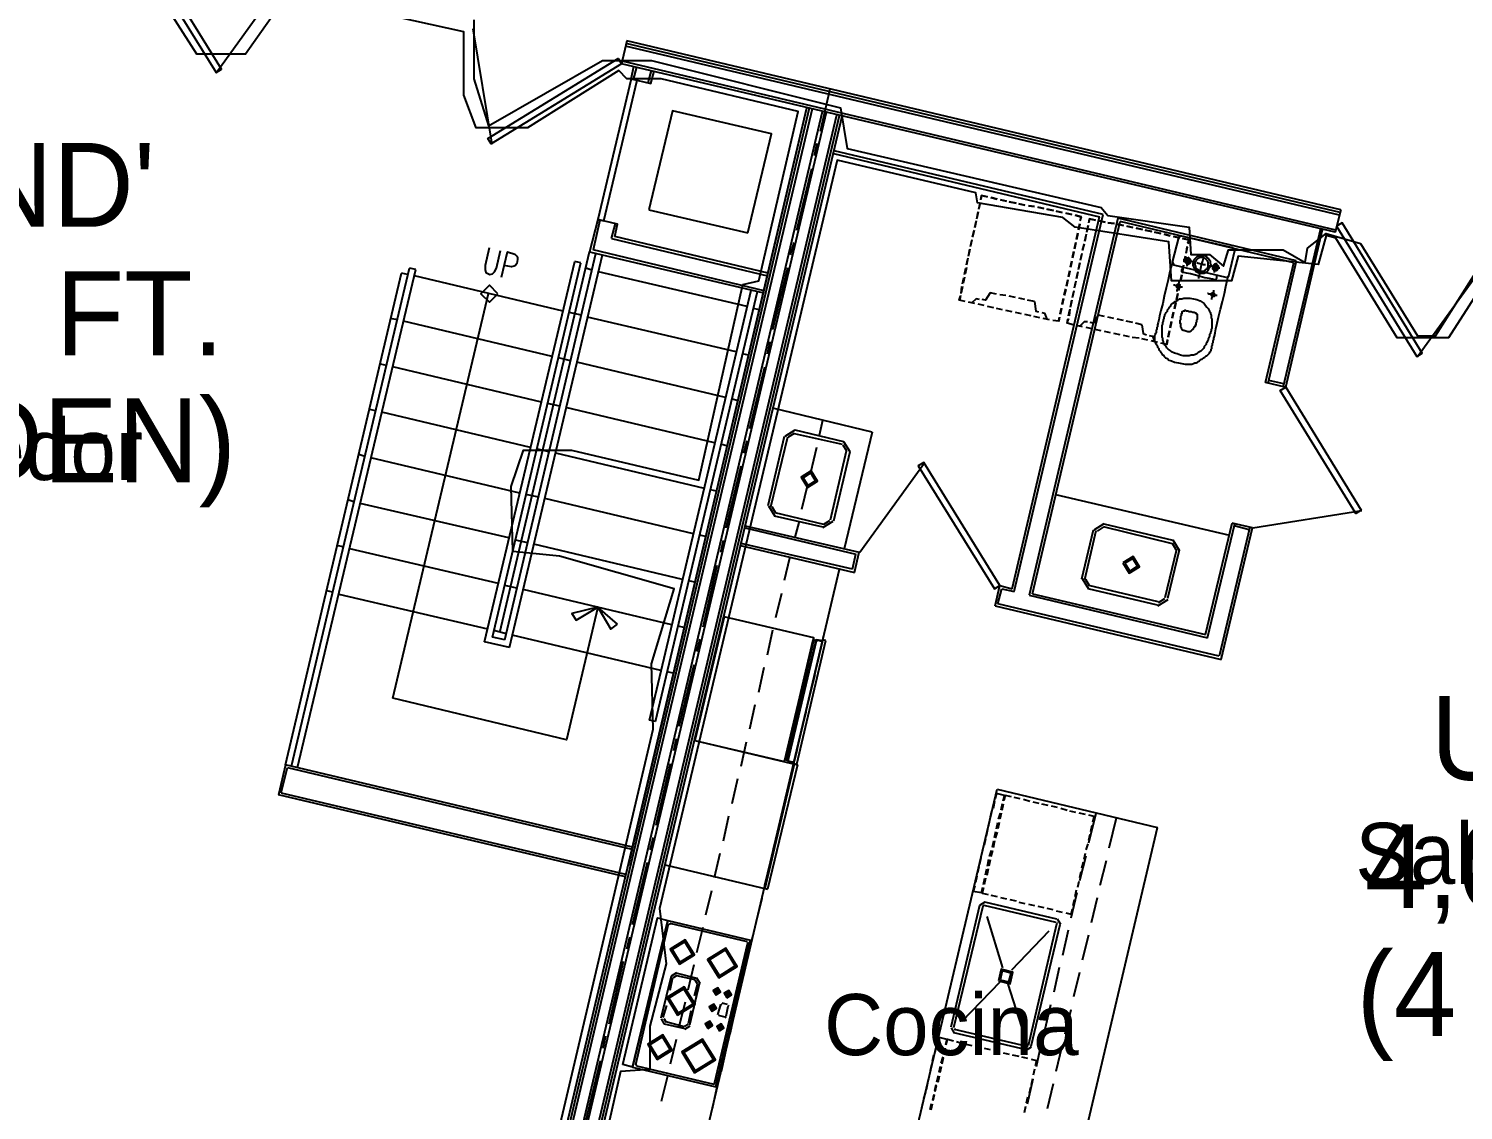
# Model space of a CAD drawing. Header units: feet. Extents: x -84 to 198, y -22 to 181.
# Drawn here: x 49.69 to 77.86, y 23.08 to 44.31 of the extents above; entities that cross this region are included whole.
import ezdxf
from ezdxf.enums import TextEntityAlignment as Align

# ---------------------------------------------------------------- set-up
doc = ezdxf.new("R2010")
doc.units = ezdxf.units.FT
for name, color, linetype in [('A-AREA-COMUN', 252, 'CONTINUOUS'), ('A-AREA-UNIDAD', 30, 'CONTINUOUS'), ('A-LINEA', 7, 'CONTINUOUS'), ('A-NOMBRE-ESPACIO', 2, 'CONTINUOUS'), ('A-TEXTO-PDF', 3, 'CONTINUOUS')]:
    doc.layers.add(name, color=color, linetype=linetype)

msp = doc.modelspace()

# ---------------------------------------------------------------- linework, layer by layer
at = {"layer": 'A-AREA-COMUN'}
msp.add_lwpolyline([(58.432, 44.48), (58.432, 43.3244), (58.72, 42.4), (60.96, 43.68), (61.92, 43.68), (65.632, 42.7556), (65.76, 41.9556), (70.752, 40.8), (70.88, 40.64), (72.48, 40.4089), (72.512, 39.8756), (72.88, 39.8756), (73.152, 39.6444), (73.248, 39.9644), (74.32, 39.9644), (74.752, 39.7156), (74.8, 40), (75.168, 40.2844), (75.84, 40.0889), (76.96, 38.2756), (77.312, 38.2756), (78.16, 39.6089)], dxfattribs=at)
at = {"layer": 'A-AREA-UNIDAD'}
for points in [[(54.848, 45.0844), (53.952, 43.8044), (52.992, 43.8044), (51.712, 45.8133)], [(59.008, 18.0444), (61.952, 30.56), (61.92, 31.84), (62.368, 33.3156), (60.112, 33.9556), (59.2, 34.0444), (59.168, 35.3244), (59.408, 36.0356), (60.352, 36.0356), (62.848, 35.4489), (63.712, 39.2889), (64.032, 39.36), (64.8, 42.6844), (62.112, 43.3244), (61.44, 43.3244), (61.28, 43.4844), (59.488, 42.3644), (58.48, 42.3644), (58.24, 43.0044), (58.24, 44.2489), (56.928, 44.5333)], [(78.368, 39.4844), (77.568, 38.24), (76.56, 38.24), (75.36, 40.1956), (75.168, 40.2489), (75.008, 39.68), (73.44, 39.84), (73.312, 39.36), (72.128, 39.36), (72.08, 40.1244), (70.24, 40.4089), (70, 40.6044), (68.32, 40.8889), (68.288, 41.0844), (65.568, 41.7244), (62.08, 27.04), (62.208, 25.9556), (61.888, 24.7289), (61.888, 23.8756), (61.312, 23.84), (59.728, 16.8356)]]:
    msp.add_lwpolyline(points, dxfattribs=at)
at = {"layer": 'A-LINEA'}
for p, q in [((53.3751, 43.4402), (54.6439, 45.1988)), ((58.4141, 44.3033), (58.7838, 42.0408)), ((61.44, 44.0711), (61.3333, 43.6178)), ((75.4267, 40.6444), (61.4133, 43.9644)), ((75.44, 40.6978), (61.4267, 44.0178)), ((75.4533, 40.7511), (61.44, 44.0711)), ((75.36, 40.3511), (61.3467, 43.6711)), ((61.52, 43.3244), (61.5733, 43.5644)), ((61.6267, 43.5511), (61.56, 43.3111)), ((61.8533, 43.2444), (61.92, 43.4844)), ((65.24, 42.2978), (65.4267, 43.1244)), ((59.1067, 17.6978), (65.0267, 42.7511)), ((59.1467, 17.6444), (65.08, 42.7378)), ((59.3067, 17.4311), (65.28, 42.6844)), ((59.3733, 17.3511), (65.36, 42.6711)), ((59.5333, 17.1244), (65.56, 42.6178)), ((59.5733, 17.0711), (65.6133, 42.6044)), ((59.6133, 17.0178), (65.6667, 42.5911)), ((61.4667, 27.8844), (64.9733, 42.7511)), ((64.1067, 39.0711), (64.9733, 42.7511)), ((65.12, 41.8178), (65.1733, 42.0578)), ((65.4933, 41.8578), (70.72, 40.6178)), ((70.7867, 40.6578), (65.5067, 41.9111)), ((64.7733, 40.3511), (65.0667, 41.5644)), ((68.3733, 40.8978), (68.3467, 40.7778)), ((68.3467, 40.7644), (68.3733, 40.8844)), ((68.3867, 40.9511), (68.4, 41.0311)), ((68.4, 41.0311), (68.52, 41.0044)), ((68.5867, 40.9911), (68.7067, 40.9644)), ((68.7067, 40.9644), (68.5867, 40.9911)), ((68.7733, 40.9511), (68.8933, 40.9244)), ((68.8933, 40.9244), (68.7733, 40.9511)), ((68.9467, 40.9111), (69.08, 40.8844)), ((69.08, 40.8844), (68.9467, 40.9111)), ((69.1333, 40.8711), (69.2533, 40.8444)), ((69.2533, 40.8444), (69.1333, 40.8711)), ((61.8667, 40.7511), (63.8133, 40.2978)), ((68.3067, 40.5778), (68.3333, 40.7111)), ((68.3333, 40.7111), (68.3067, 40.5911)), ((69, 33.3111), (70.72, 40.6178)), ((69.04, 33.2578), (70.7867, 40.6578)), ((69.32, 40.8311), (69.44, 40.8178)), ((69.44, 40.8178), (69.32, 40.8311)), ((71.08, 40.5911), (69.3333, 33.1911)), ((69.5067, 40.8044), (69.6267, 40.7778)), ((69.6267, 40.7778), (69.5067, 40.8044)), ((69.68, 40.7644), (69.8133, 40.7378)), ((69.8133, 40.7378), (69.68, 40.7644)), ((69.8667, 40.7244), (69.9867, 40.6978)), ((69.9867, 40.6978), (69.8667, 40.7244)), ((70.0533, 40.6844), (70.1733, 40.6578)), ((70.1733, 40.6578), (70.0533, 40.6844)), ((70.5067, 40.4978), (70.52, 40.5778)), ((70.52, 40.5778), (70.64, 40.5511)), ((74.5867, 39.7511), (71.08, 40.5911)), ((60.9067, 40.5511), (60.7733, 39.9644)), ((61.1333, 40.1911), (61.2133, 40.4844)), ((68.2533, 40.3511), (68.2267, 40.2311)), ((68.2267, 40.2178), (68.2533, 40.3378)), ((68.2933, 40.5378), (68.2667, 40.4044)), ((68.2667, 40.4044), (68.2933, 40.5244)), ((69.4, 33.2178), (71.12, 40.5244)), ((70.2667, 40.1778), (70.2933, 40.2978)), ((70.2933, 40.2844), (70.2667, 40.1644)), ((70.3067, 40.3644), (70.3333, 40.4844)), ((70.3333, 40.4711), (70.3067, 40.3511)), ((70.4667, 40.3111), (70.4933, 40.4444)), ((70.4933, 40.4444), (70.4667, 40.3244)), ((70.7067, 40.5378), (70.8267, 40.5111)), ((70.8267, 40.5111), (70.7067, 40.5378)), ((70.88, 40.4978), (71.0133, 40.4844)), ((71.0133, 40.4844), (70.88, 40.4978)), ((71.0667, 40.4711), (71.1867, 40.4444)), ((71.1867, 40.4444), (71.0667, 40.4711)), ((74.5333, 39.7111), (71.12, 40.5244)), ((71.2533, 40.4311), (71.3733, 40.4044)), ((71.3733, 40.4044), (71.2533, 40.4311)), ((71.44, 40.3911), (71.56, 40.3644)), ((71.56, 40.3644), (71.44, 40.3911)), ((71.6133, 40.3511), (71.7467, 40.3244)), ((71.7467, 40.3244), (71.6133, 40.3511)), ((71.8, 40.3111), (71.92, 40.2844)), ((71.92, 40.2844), (71.8, 40.3111)), ((75.0533, 40.3778), (74.32, 37.2844)), ((74.3733, 37.2711), (75.0933, 40.3644)), ((75.3467, 40.3111), (75.3467, 40.3111)), ((61.1333, 40.1911), (64.2, 39.4578)), ((64.2133, 39.5111), (61.2, 40.2311)), ((64.6533, 39.8711), (64.72, 40.1111)), ((68.2133, 40.1644), (68.1867, 40.0444)), ((68.1867, 40.0311), (68.2133, 40.1511)), ((70.2533, 40.1111), (70.2267, 39.9778)), ((70.2267, 39.9911), (70.2533, 40.1111)), ((70.4133, 40.0844), (70.3867, 39.9644)), ((70.3867, 39.9511), (70.4133, 40.0711)), ((70.4533, 40.2711), (70.4267, 40.1378)), ((70.4267, 40.1378), (70.4533, 40.2578)), ((71.9867, 40.2711), (72.1067, 40.2444)), ((72.1067, 40.2444), (71.9867, 40.2711)), ((72.2667, 40.2044), (72.1467, 39.7244)), ((72.1733, 40.2311), (72.2933, 40.2044)), ((72.2933, 40.2044), (72.1733, 40.2311)), ((72.3241, 40.2432), (72.2679, 40.2085)), ((73.3333, 40.0044), (72.3067, 40.2444)), ((72.44, 40.0178), (72.4133, 39.8978)), ((72.4267, 39.9111), (72.44, 40.0311)), ((73.3721, 39.947), (73.3374, 40.0032)), ((58.64, 32.2711), (60.4133, 39.7378)), ((58.9467, 32.4578), (60.7067, 39.9244)), ((59.04, 32.3111), (60.8267, 39.8978)), ((59.1333, 32.1644), (60.96, 39.8711)), ((60.5333, 39.7111), (60.4133, 39.7378)), ((64.1333, 39.1644), (60.7733, 39.9644)), ((68.1333, 39.8044), (68.1067, 39.6711)), ((68.1067, 39.6711), (68.1333, 39.7911)), ((68.1467, 39.8444), (68.1733, 39.9778)), ((68.1733, 39.9778), (68.1467, 39.8578)), ((70.1467, 39.6311), (70.1733, 39.7511)), ((70.1733, 39.7378), (70.1467, 39.6178)), ((70.1867, 39.8178), (70.2133, 39.9378)), ((70.2133, 39.9244), (70.1867, 39.8044)), ((70.3733, 39.8978), (70.3467, 39.7778)), ((70.3467, 39.7644), (70.3733, 39.8844)), ((72.1479, 39.7152), (72.1826, 39.659)), ((72.4, 39.8444), (72.3733, 39.7244)), ((72.3867, 39.7244), (72.4133, 39.8444)), ((73.2533, 39.4578), (73.3733, 39.9511)), ((74.0267, 37.3511), (74.5867, 39.7511)), ((76.9616, 37.8752), (78.3059, 39.7322)), ((76.9616, 37.8752), (78.3059, 39.7322)), ((54.7333, 29.8578), (57.0133, 39.5111)), ((54.8533, 29.8311), (57.1733, 39.6044)), ((54.9733, 29.8044), (57.2933, 39.5778)), ((57.1333, 39.4844), (57.0133, 39.5111)), ((57.2933, 39.5778), (57.1733, 39.6044)), ((60.1867, 38.7644), (57.2667, 39.4578)), ((58.8, 32.3644), (60.5333, 39.7111)), ((60.76, 39.5644), (60.64, 39.6044)), ((63.8, 38.8578), (60.88, 39.5378)), ((64.3067, 38.4044), (64.6, 39.6178)), ((68.0667, 39.4844), (68.0933, 39.6044)), ((68.1067, 39.6178), (68.08, 39.4978)), ((70.1067, 39.4444), (70.1333, 39.5644)), ((70.1333, 39.5511), (70.1067, 39.4311)), ((70.2933, 39.5378), (70.2667, 39.4044)), ((70.2667, 39.4044), (70.2933, 39.5244)), ((70.3067, 39.5778), (70.3333, 39.7111)), ((70.3333, 39.7111), (70.3067, 39.5911)), ((72.1733, 39.6711), (73.2, 39.4311)), ((72.3067, 39.3644), (72.3333, 39.4844)), ((72.3333, 39.4711), (72.3067, 39.3511)), ((72.3467, 39.5511), (72.3733, 39.6711)), ((72.36, 39.6578), (72.3467, 39.5378)), ((73.2093, 39.419), (73.2654, 39.4537)), ((73.9733, 37.3644), (74.5333, 39.7111)), ((61.88, 30.7378), (63.88, 39.1778)), ((68, 39.1111), (68.0133, 39.2444)), ((68.0267, 39.2444), (68, 39.1244)), ((68.0267, 39.2978), (68.0533, 39.4178)), ((68.0667, 39.4311), (68.04, 39.3111)), ((70.0267, 39.0844), (70.0533, 39.2044)), ((70.0533, 39.1911), (70.0267, 39.0711)), ((70.0933, 39.3778), (70.0667, 39.2444)), ((70.0667, 39.2578), (70.0933, 39.3778)), ((70.2133, 39.1644), (70.1867, 39.0444)), ((70.2533, 39.3511), (70.2267, 39.2311)), ((70.2267, 39.2178), (70.2533, 39.3378)), ((72.2667, 39.1778), (72.2933, 39.2978)), ((72.2933, 39.2844), (72.2667, 39.1644)), ((56.84, 31.1644), (58.72, 39.1111)), ((59.0667, 17.7644), (64.1067, 39.0711)), ((62, 30.7111), (64, 39.1511)), ((68.08, 38.9511), (67.96, 38.9778)), ((67.9867, 39.0711), (67.9733, 38.9911)), ((68.2667, 38.9111), (68.1467, 38.9378)), ((68.2667, 38.9111), (68.1467, 38.9378)), ((68.4533, 38.8711), (68.3333, 38.8978)), ((68.4533, 38.8711), (68.3333, 38.8978)), ((68.6933, 39.0978), (68.5733, 39.1244)), ((68.88, 39.0711), (68.76, 39.0844)), ((69.0667, 39.0311), (68.9467, 39.0578)), ((69.2533, 38.9911), (69.1333, 39.0178)), ((69.44, 38.9511), (69.3067, 38.9778)), ((69.9867, 38.8978), (70.0133, 39.0178)), ((70.0133, 39.0044), (69.9867, 38.8844)), ((70.1467, 38.8444), (70.1733, 38.9778)), ((70.1733, 38.9778), (70.1467, 38.8578)), ((70.1867, 39.0311), (70.2133, 39.1511)), ((72.1867, 38.8178), (72.2133, 38.9378)), ((72.2133, 38.9244), (72.1867, 38.8044)), ((72.2533, 39.1111), (72.2267, 38.9778)), ((72.2267, 38.9911), (72.2533, 39.1111)), ((56.9333, 38.5911), (56.8, 38.6178)), ((60.5467, 38.6844), (60.3067, 38.7378)), ((63.5867, 37.9644), (60.6667, 38.6444)), ((64.04, 38.7911), (63.92, 38.8178)), ((68.64, 38.8311), (68.52, 38.8578)), ((68.64, 38.8311), (68.52, 38.8578)), ((68.8133, 38.7911), (68.6933, 38.8178)), ((68.8133, 38.7911), (68.6933, 38.8178)), ((69, 38.7511), (68.88, 38.7778)), ((69, 38.7511), (68.88, 38.7778)), ((69.1867, 38.7111), (69.0667, 38.7378)), ((69.1867, 38.7111), (69.0667, 38.7378)), ((69.3733, 38.6711), (69.2533, 38.6978)), ((69.3733, 38.6711), (69.2533, 38.6978)), ((69.5467, 38.6311), (69.4267, 38.6578)), ((69.5467, 38.6311), (69.4267, 38.6578)), ((69.7333, 38.5911), (69.6133, 38.6178)), ((69.7333, 38.5911), (69.6133, 38.6178)), ((69.92, 38.5778), (69.9333, 38.6444)), ((69.9467, 38.7111), (69.9733, 38.8311)), ((69.9733, 38.8178), (69.9467, 38.6978)), ((70.1067, 38.6178), (70.08, 38.5511)), ((70.1067, 38.6711), (70.1333, 38.7911)), ((70.1333, 38.8044), (70.12, 38.6711)), ((70.8133, 38.6578), (70.6933, 38.6844)), ((71, 38.6178), (70.88, 38.6444)), ((71.1867, 38.5778), (71.0667, 38.6044)), ((72.1467, 38.6311), (72.1733, 38.7511)), ((72.1733, 38.7378), (72.1467, 38.6178)), ((59.9733, 37.8711), (57.0533, 38.5644)), ((69.92, 38.5644), (69.8, 38.5778)), ((70.2, 38.4978), (70.08, 38.5244)), ((70.3867, 38.4578), (70.2667, 38.4844)), ((70.3867, 38.4578), (70.2667, 38.4844)), ((70.5733, 38.4178), (70.4533, 38.4444)), ((70.5733, 38.4178), (70.4533, 38.4444)), ((70.7467, 38.3778), (70.6267, 38.4044)), ((70.7467, 38.3778), (70.6267, 38.4044)), ((70.9333, 38.3378), (70.8133, 38.3644)), ((70.9333, 38.3378), (70.8133, 38.3644)), ((71.12, 38.2978), (71, 38.3244)), ((71.12, 38.2978), (71, 38.3244)), ((71.3733, 38.5378), (71.24, 38.5644)), ((71.5467, 38.4978), (71.4267, 38.5244)), ((72.0933, 38.3778), (72.0667, 38.2444)), ((72.0667, 38.2578), (72.0933, 38.3778)), ((72.1067, 38.4444), (72.1333, 38.5644)), ((72.1333, 38.5511), (72.1067, 38.4311)), ((64.2, 37.9244), (64.2533, 38.1644)), ((71.3067, 38.2578), (71.1867, 38.2844)), ((71.3067, 38.2578), (71.1867, 38.2844)), ((71.4933, 38.2311), (71.36, 38.2444)), ((71.4933, 38.2311), (71.36, 38.2444)), ((71.6667, 38.1911), (71.5467, 38.2178)), ((71.6667, 38.1911), (71.5467, 38.2178)), ((71.8533, 38.1511), (71.7333, 38.1778)), ((71.8533, 38.1511), (71.7333, 38.1778)), ((72.04, 38.1111), (71.92, 38.1378)), ((72.04, 38.1244), (72.0533, 38.2044)), ((60.3333, 37.7911), (60.0933, 37.8444)), ((63.3733, 37.0711), (60.4533, 37.7644)), ((63.8267, 37.8978), (63.7067, 37.9244)), ((56.72, 37.6978), (56.6, 37.7244)), ((59.76, 36.9778), (56.84, 37.6711)), ((63.8533, 36.4578), (64.1467, 37.6711)), ((74.36, 37.2711), (73.9733, 37.3644)), ((74.3333, 37.3378), (74.04, 37.4044)), ((60.12, 36.8978), (59.88, 36.9511)), ((63.6133, 37.0044), (63.4933, 37.0444)), ((56.5067, 36.8044), (56.3867, 36.8311)), ((59.5467, 36.0844), (56.6267, 36.7778)), ((63.16, 36.1778), (60.24, 36.8711)), ((66.2533, 36.3911), (64.3067, 36.8578)), ((65.28, 36.6178), (65.2133, 36.3244)), ((64.7384, 36.4266), (64.5378, 36.3028)), ((64.723, 36.3618), (64.6027, 36.2875)), ((64.72, 36.3644), (65.6667, 36.1511)), ((64.7333, 36.4311), (65.6933, 36.2044)), ((66.2533, 36.3911), (65.7067, 34.0978)), ((59.9067, 36.0044), (59.6667, 36.0578)), ((63.4133, 36.1111), (63.28, 36.1511)), ((63.7333, 35.9778), (63.8, 36.2178)), ((64.2133, 34.9511), (64.5333, 36.3111)), ((64.2667, 34.9244), (64.6, 36.2978)), ((65.16, 36.0844), (65.04, 35.5911)), ((65.7573, 36.0148), (65.683, 36.1351)), ((65.8222, 35.9994), (65.6984, 36.2)), ((56.2933, 35.9111), (56.1733, 35.9511)), ((59.3333, 35.1911), (56.4133, 35.8844)), ((62.96, 35.2844), (60.04, 35.9778)), ((65.7467, 36.0178), (65.4267, 34.6578)), ((65.8133, 36.0044), (65.4933, 34.6444)), ((67.2782, 35.782), (66.0094, 34.0234)), ((63.3867, 34.5111), (63.68, 35.7244)), ((63.2, 35.2311), (63.08, 35.2578)), ((64.9867, 35.3511), (64.8667, 34.8711)), ((56.08, 35.0178), (55.96, 35.0578)), ((59.12, 34.3111), (56.2, 34.9911)), ((59.7067, 35.1111), (59.4533, 35.1644)), ((62.7467, 34.3911), (59.8267, 35.0844)), ((64.2178, 34.9428), (64.3416, 34.7423)), ((64.2827, 34.9275), (64.357, 34.8071)), ((69.8533, 35.1644), (73.2667, 34.3644)), ((65.2933, 34.5244), (64.3333, 34.7378)), ((65.3067, 34.5778), (64.3467, 34.8044)), ((65.3036, 34.5805), (65.424, 34.6548)), ((73.7277, 34.5072), (75.8684, 34.8535)), ((62.9867, 34.3378), (62.8667, 34.3644)), ((63.76, 34.5511), (66, 34.0311)), ((63.76, 34.5111), (65.9333, 33.9911)), ((64.8133, 34.6178), (64.7333, 34.3244)), ((65.2883, 34.5156), (65.4889, 34.6394)), ((70.3733, 33.5111), (70.6, 34.4711)), ((70.4267, 33.4978), (70.6533, 34.4578)), ((70.805, 34.5866), (70.6045, 34.4628)), ((70.7897, 34.5218), (70.6694, 34.4475)), ((70.7867, 34.5378), (72.1467, 34.2044)), ((70.8, 34.5911), (72.16, 34.2711)), ((72.8, 32.4178), (73.32, 34.6044)), ((72.84, 32.3511), (73.3733, 34.5911)), ((73.6667, 34.5244), (73.0667, 31.9911)), ((73.1067, 31.9244), (73.72, 34.5111)), ((73.72, 34.5111), (73.32, 34.6044)), ((73.6533, 34.4711), (73.36, 34.5511)), ((55.8667, 34.1378), (55.7467, 34.1644)), ((58.92, 33.4178), (56, 34.0978)), ((59.4933, 34.2178), (59.2533, 34.2711)), ((62.5333, 33.4978), (59.6133, 34.1911)), ((63.28, 34.0311), (63.3333, 34.2711)), ((63.6667, 34.1644), (65.9067, 33.6311)), ((65.8667, 33.6978), (63.68, 34.2044)), ((72.2267, 34.0844), (72, 33.1378)), ((72.224, 34.0814), (72.1497, 34.2018)), ((72.2889, 34.0661), (72.165, 34.2666)), ((64.5333, 33.4844), (64.64, 33.9244)), ((65.8667, 33.6978), (65.9333, 33.9911)), ((65.9067, 33.6311), (66, 34.0311)), ((72.28, 34.0711), (72.0533, 33.1244)), ((61.68, 17.0311), (65.6133, 33.6978)), ((62.9333, 32.5644), (63.2133, 33.7778)), ((55.6667, 33.2444), (55.5467, 33.2711)), ((59.28, 33.3244), (59.04, 33.3778)), ((62.32, 32.6044), (59.4, 33.2978)), ((62.7733, 33.4444), (62.6533, 33.4711)), ((68.6667, 32.9778), (68.76, 33.3778)), ((68.72, 33.0178), (68.8, 33.3111)), ((68.76, 33.3778), (69, 33.3111)), ((68.8, 33.3111), (69.04, 33.2578)), ((70.3778, 33.5161), (70.5016, 33.3156)), ((70.4427, 33.5008), (70.517, 33.3805)), ((71.8533, 32.9911), (70.4933, 33.3111)), ((71.8667, 33.0578), (70.5067, 33.3778)), ((58.7067, 32.5244), (55.7867, 33.2044)), ((64.36, 32.7511), (64.48, 33.2311)), ((68.6667, 32.9778), (73.1067, 31.9244)), ((73.0667, 31.9911), (68.72, 33.0178)), ((69.3333, 33.1911), (72.84, 32.3511)), ((69.4, 33.2178), (72.8, 32.4178)), ((71.8616, 32.9823), (72.0622, 33.1061)), ((71.877, 33.0471), (71.9973, 33.1214)), ((59.0667, 32.4311), (58.8267, 32.4978)), ((62.1067, 31.7111), (59.1867, 32.4044)), ((62.56, 32.5511), (62.44, 32.5778)), ((64.2, 32.0178), (64.3067, 32.5111)), ((65.1867, 31.8711), (65.3067, 32.4044)), ((59.1333, 32.1644), (58.64, 32.2711)), ((59.04, 32.3111), (58.8, 32.3644)), ((62.8133, 32.0844), (62.88, 32.3244)), ((64.56, 29.9644), (65.1067, 32.2978)), ((64.56, 29.9644), (65.1067, 32.2978)), ((65.1467, 32.2978), (64.5867, 29.9644)), ((65.1467, 32.2978), (64.5867, 29.9644)), ((62.4667, 30.6178), (62.76, 31.8311)), ((62.3467, 31.6578), (62.2267, 31.6844)), ((64.0267, 31.2844), (64.1333, 31.7778)), ((65.0133, 31.1378), (65.1333, 31.6311)), ((63.8533, 30.5644), (63.96, 31.0444)), ((62, 30.7111), (61.88, 30.7378)), ((64.84, 30.4178), (64.96, 30.8978)), ((62.36, 30.1378), (62.4133, 30.3778)), ((62.7733, 30.3378), (64.7867, 29.8578)), ((63.68, 29.8311), (63.7867, 30.3111)), ((64.6667, 29.6844), (64.7867, 30.1644)), ((54.7333, 29.8578), (54.6, 29.2711)), ((61.5467, 28.2444), (54.7333, 29.8578)), ((62.0133, 28.6711), (62.2933, 29.8844)), ((64.72, 29.8711), (64.1467, 27.4311)), ((64.7867, 29.8578), (64.2, 27.4178)), ((54.6533, 29.3111), (54.7733, 29.8044)), ((54.7733, 29.8044), (61.5333, 28.2044)), ((63.5067, 29.0978), (63.6133, 29.5911)), ((54.6533, 29.3111), (61.4133, 27.7111)), ((64.4933, 28.9511), (64.6133, 29.4444)), ((66.4667, 19.9111), (68.7067, 29.3778)), ((68.7067, 29.3778), (71.8533, 28.6311)), ((61.4133, 27.6578), (54.6, 29.2711)), ((68.6533, 29.1378), (68.6267, 29.0044)), ((68.7867, 28.9778), (68.8133, 29.0978)), ((68.8267, 29.0844), (68.8, 28.9644)), ((69.16, 29.1911), (69.04, 29.2178)), ((69.3467, 29.1378), (69.2267, 29.1778)), ((69.5333, 29.0978), (69.4133, 29.1244)), ((69.7067, 29.0578), (69.5867, 29.0844)), ((69.8933, 29.0178), (69.7733, 29.0444)), ((63.3333, 28.3644), (63.44, 28.8578)), ((68.56, 28.7644), (68.5333, 28.6444)), ((68.6, 28.9511), (68.5733, 28.8311)), ((68.7333, 28.7911), (68.7733, 28.9111)), ((68.7867, 28.9111), (68.76, 28.7911)), ((70.08, 28.9644), (69.96, 29.0044)), ((70.2533, 28.9244), (70.1333, 28.9511)), ((70.44, 28.8844), (70.32, 28.9111)), ((70.5067, 28.3244), (70.6533, 28.9111)), ((70.9067, 28.2311), (71.0533, 28.8178)), ((64.32, 28.2178), (64.44, 28.7111)), ((68.52, 28.5911), (68.4933, 28.4578)), ((68.6533, 28.4311), (68.68, 28.5511)), ((68.7067, 28.5378), (68.6667, 28.4178)), ((68.6933, 28.6044), (68.72, 28.7244)), ((68.7467, 28.7244), (68.72, 28.6044)), ((69.6267, 19.1644), (71.8533, 28.6311)), ((70.5067, 28.3778), (70.5333, 28.4978)), ((70.5467, 28.5511), (70.5733, 28.6711)), ((61.8933, 28.1911), (61.96, 28.4311)), ((68.4267, 28.2178), (68.4, 28.0978)), ((68.48, 28.4044), (68.4533, 28.2844)), ((68.56, 28.0578), (68.6, 28.1778)), ((68.6133, 28.1778), (68.5867, 28.0578)), ((68.6133, 28.2444), (68.64, 28.3644)), ((68.6533, 28.3644), (68.6267, 28.2311)), ((70.4533, 28.1911), (70.4933, 28.3111)), ((61.5467, 26.7244), (61.84, 27.9511)), ((62.1867, 27.8978), (64.2, 27.4178)), ((63.16, 27.6444), (63.2667, 28.1244)), ((64.1467, 27.4978), (64.2667, 27.9778)), ((68.3867, 28.0311), (68.36, 27.9111)), ((68.52, 27.8711), (68.5467, 28.0044)), ((68.5733, 27.9911), (68.5467, 27.8711)), ((70.3333, 27.5911), (70.4533, 28.0711)), ((70.3733, 27.8311), (70.4, 27.9511)), ((70.4133, 28.0044), (70.44, 28.1244)), ((70.7333, 27.4978), (70.8533, 27.9778)), ((68.3067, 27.6711), (68.28, 27.5511)), ((68.3467, 27.8578), (68.32, 27.7378)), ((68.44, 27.5111), (68.4667, 27.6311)), ((68.48, 27.6311), (68.4533, 27.5111)), ((68.48, 27.6978), (68.5067, 27.8178)), ((68.5333, 27.8178), (68.5067, 27.6844)), ((70.3333, 27.6444), (70.36, 27.7644)), ((62.9867, 26.9111), (63.1067, 27.3911)), ((68.4, 27.3511), (68.4267, 27.4578)), ((70.16, 26.8578), (70.28, 27.3511)), ((70.24, 27.2711), (70.2667, 27.4044)), ((70.2933, 27.4578), (70.32, 27.5778)), ((63.9733, 26.7644), (64.0933, 27.2444)), ((68.36, 27.0978), (67.8, 24.7111)), ((68.4267, 27.0844), (67.8533, 24.6978)), ((68.4666, 27.1621), (68.3623, 27.0977)), ((68.4513, 27.0972), (68.4272, 27.0824)), ((69.8667, 26.7644), (68.4533, 27.0978)), ((69.88, 26.8311), (68.4667, 27.1644)), ((68.5867, 27.2978), (68.7067, 27.2711)), ((68.7733, 27.2578), (68.8933, 27.2311)), ((68.96, 27.2178), (69.08, 27.1911)), ((69.1333, 27.1644), (69.2533, 27.1378)), ((69.32, 27.1244), (69.44, 27.0978)), ((69.5067, 27.0844), (69.6267, 27.0578)), ((69.68, 27.0444), (69.8, 27.0178)), ((70.2, 27.0978), (70.2267, 27.2178)), ((70.56, 26.7644), (70.68, 27.2578)), ((61.5467, 23.9244), (62.24, 26.8044)), ((62.24, 26.8044), (63.8667, 26.4178)), ((68.5067, 26.8844), (68.8133, 25.8711)), ((69.8667, 26.9911), (69.9867, 26.9644)), ((69.8928, 26.7398), (69.8779, 26.7639)), ((69.9577, 26.7245), (69.8933, 26.8288)), ((70.0533, 26.9511), (70.16, 26.9244)), ((70.16, 26.9244), (70.1867, 27.0311)), ((61.44, 26.2444), (61.4933, 26.4844)), ((61.6133, 23.9778), (62.2533, 26.7378)), ((62.2913, 26.7372), (62.2672, 26.7224)), ((62.28, 26.7511), (63.8, 26.3911)), ((62.8133, 26.1778), (62.9333, 26.6711)), ((63.8, 26.0311), (63.92, 26.5244)), ((69.72, 26.5911), (68.9867, 25.8311)), ((69.32, 24.3511), (69.88, 26.7378)), ((69.3733, 24.3378), (69.9467, 26.7244)), ((70, 26.1244), (70.1067, 26.6178)), ((70.3867, 26.0311), (70.5067, 26.5244)), ((63.16, 23.6044), (63.8133, 26.3644)), ((63.1867, 23.5378), (63.8667, 26.4178)), ((63.8261, 26.3532), (63.8113, 26.3772)), ((61.0933, 24.7778), (61.3733, 26.0044)), ((62.64, 25.4444), (62.76, 25.9378)), ((62.3067, 25.7111), (62.1067, 24.8844)), ((62.3333, 25.6844), (62.28, 25.4311)), ((62.4133, 25.7754), (62.309, 25.7111)), ((62.4205, 25.7228), (62.3483, 25.6783)), ((62.4, 25.7778), (62.8133, 25.6711)), ((62.4133, 25.7244), (62.7733, 25.6444)), ((62.8777, 25.5645), (62.8133, 25.6688)), ((63.6267, 25.2978), (63.7467, 25.7911)), ((69.8267, 25.4044), (69.9333, 25.8844)), ((70.2133, 25.3111), (70.3333, 25.7911)), ((62.8667, 25.5778), (62.6667, 24.7511)), ((62.8267, 25.5644), (62.76, 25.3244)), ((62.8251, 25.5573), (62.7805, 25.6295)), ((63.1733, 25.4178), (63.1733, 25.4178)), ((63.1733, 25.4044), (63.2533, 25.3911)), ((63.1867, 25.4311), (63.2533, 25.4044)), ((63.4, 25.3778), (63.4667, 25.3644)), ((63.4, 25.3644), (63.4, 25.3644)), ((63.4, 25.3511), (63.4667, 25.3378)), ((68.76, 25.5911), (68.0133, 24.8178)), ((68.92, 25.5511), (69.24, 24.5511)), ((62.2133, 25.1378), (62.1467, 24.8978)), ((62.4667, 24.7244), (62.5867, 25.2044)), ((63.1067, 25.1111), (63.1733, 25.0844)), ((63.1067, 25.0978), (63.1067, 25.0978)), ((63.1067, 25.0844), (63.1733, 25.0711)), ((63.2267, 24.9511), (63.28, 25.1511)), ((63.3046, 25.1639), (63.2805, 25.149)), ((63.4133, 25.1511), (63.3067, 25.1778)), ((63.3867, 24.9244), (63.4267, 25.1244)), ((63.4395, 25.1132), (63.4246, 25.1372)), ((69.6533, 24.6711), (69.76, 25.1511)), ((62.109, 24.8711), (62.1734, 24.7668)), ((62.1616, 24.8783), (62.2062, 24.8061)), ((62.2, 24.8178), (62.56, 24.7244)), ((62.6933, 25.0311), (62.64, 24.7778)), ((63.2405, 24.949), (63.2554, 24.925)), ((63.2533, 24.9378), (63.36, 24.9111)), ((63.3621, 24.8983), (63.3861, 24.9132)), ((63.4667, 24.5778), (63.5733, 25.0578)), ((70.04, 24.5778), (70.16, 25.0578)), ((60.9733, 24.2978), (61.0267, 24.5378)), ((62.1733, 24.7778), (62.5733, 24.6844)), ((62.5662, 24.7261), (62.6384, 24.7706)), ((62.5734, 24.6734), (62.6777, 24.7378)), ((63.0267, 24.7778), (63.0933, 24.7644)), ((63.0267, 24.7644), (63.0267, 24.7644)), ((63.0267, 24.7511), (63.0933, 24.7378)), ((63.24, 24.7244), (63.32, 24.7111)), ((63.24, 24.7111), (63.24, 24.7111)), ((63.24, 24.6978), (63.3067, 24.6844)), ((67.8023, 24.6977), (67.8667, 24.5934)), ((67.8533, 24.6044), (69.28, 24.2711)), ((67.8667, 24.6711), (69.2933, 24.3378)), ((67.8672, 24.6824), (67.8821, 24.6583)), ((62.2933, 23.9911), (62.4133, 24.4711)), ((63.2933, 23.8444), (63.4, 24.3244)), ((67.4933, 24.2178), (67.52, 24.3378)), ((67.68, 24.2978), (67.6533, 24.1778)), ((67.6667, 24.1778), (67.6933, 24.2978)), ((67.72, 24.4711), (67.6933, 24.3644)), ((67.9067, 24.4311), (68.0267, 24.3911)), ((68.0933, 24.3778), (68.2133, 24.3511)), ((68.28, 24.3378), (68.4, 24.3111)), ((68.4533, 24.2978), (68.5733, 24.2711)), ((68.64, 24.2578), (68.76, 24.2178)), ((69.28, 24.2601), (69.3843, 24.3245)), ((69.2954, 24.325), (69.3195, 24.3398)), ((69.48, 23.9378), (69.5867, 24.4311)), ((69.8667, 23.8444), (69.9867, 24.3378)), ((60.6267, 22.8311), (60.92, 24.0578)), ((61.6139, 23.9757), (61.6287, 23.9516)), ((61.6267, 23.9511), (63.1467, 23.5911)), ((67.4, 23.8578), (67.4267, 23.9778)), ((67.44, 24.0444), (67.4667, 24.1644)), ((67.64, 24.1244), (67.6, 24.0044)), ((67.6267, 23.9911), (67.6533, 24.1111)), ((68.8267, 24.2044), (68.9467, 24.1778)), ((69, 24.1644), (69.1333, 24.1378)), ((69.1867, 24.1244), (69.3067, 24.0978)), ((69.3733, 24.0844), (69.48, 24.0578)), ((69.48, 24.0578), (69.4533, 23.9511)), ((61.5467, 23.9244), (63.1867, 23.5378)), ((62.12, 23.2578), (62.24, 23.7511)), ((67.36, 23.6711), (67.3867, 23.7911)), ((67.5467, 23.7511), (67.52, 23.6311)), ((67.5467, 23.6311), (67.5733, 23.7511)), ((67.5867, 23.9378), (67.56, 23.8178)), ((67.5867, 23.8178), (67.6133, 23.9378)), ((69.3067, 23.2044), (69.4133, 23.6978)), ((69.4, 23.6978), (69.3733, 23.5778)), ((69.44, 23.8844), (69.4133, 23.7644)), ((63.12, 23.1111), (63.2267, 23.6044)), ((63.1487, 23.5916), (63.1728, 23.6065)), ((67.2667, 23.3111), (67.3067, 23.4311)), ((67.32, 23.4844), (67.3467, 23.6178)), ((67.4667, 23.3911), (67.44, 23.2711)), ((67.4533, 23.2711), (67.48, 23.3911)), ((67.5067, 23.5778), (67.48, 23.4578)), ((67.4933, 23.4444), (67.52, 23.5644)), ((69.36, 23.5244), (69.3333, 23.4044)), ((69.6933, 23.1111), (69.8133, 23.6044)), ((67.2267, 23.1244), (67.2533, 23.2444)), ((67.4133, 23.2044), (67.3867, 23.0844)), ((67.4133, 23.0844), (67.44, 23.2044)), ((69.2667, 23.1511), (69.24, 23.0311)), ((69.3067, 23.3378), (69.28, 23.2178))]:
    msp.add_line(p, q, dxfattribs=at)
for points in [[(51.88, 45.8578), (53.3733, 43.4444), (53.48, 43.5111), (51.9867, 45.9244), (51.88, 45.8578)], [(61.3333, 43.6178), (58.7733, 42.0444), (58.7067, 42.1511), (61.2667, 43.7244), (61.3333, 43.6178)], [(75.4533, 40.7511), (75.3467, 40.3111), (61.3333, 43.6178)], [(61.52, 43.3244), (61.9067, 43.2311), (61.9733, 43.4711)], [(60.9867, 40.5378), (61.64, 43.2978), (61.52, 43.3244), (60.8667, 40.5644), (60.9867, 40.5378)], [(63.8133, 40.2978), (64.28, 42.2444), (62.3333, 42.6978), (61.8667, 40.7511)], [(68.52, 41.0044), (68.4, 41.0311), (68.3867, 40.9644)], [(60.8667, 40.5644), (60.7067, 39.9244), (64.12, 39.1244)], [(61.2, 40.2311), (61.2533, 40.4711), (60.8667, 40.5644)], [(70.24, 40.6444), (70.36, 40.6178), (70.3333, 40.5378)], [(70.3467, 40.5511), (70.36, 40.6178), (70.24, 40.6444)], [(70.64, 40.5511), (70.52, 40.5778), (70.5067, 40.5111)], [(75.3733, 40.4311), (76.9467, 37.8711), (77.0533, 37.9378), (75.48, 40.4978), (75.3733, 40.4311)], [(75.3733, 40.4311), (76.9467, 37.8711), (77.0533, 37.9378), (75.48, 40.4978), (75.3733, 40.4311)], [(58.7333, 40.0044), (58.6533, 39.6578), (58.6533, 39.5778), (58.6667, 39.5244), (58.72, 39.4978), (58.7467, 39.4844), (58.8, 39.4978), (58.84, 39.5378), (58.88, 39.6044), (58.96, 39.9511)], [(72.3467, 40.1911), (72.48, 40.1644), (72.4533, 40.0844)], [(72.4533, 40.0978), (72.48, 40.1644), (72.3467, 40.1911)], [(58.9733, 39.4311), (59.0933, 39.9244), (59.24, 39.8844), (59.28, 39.8444), (59.2933, 39.8178), (59.2933, 39.7778), (59.28, 39.6978), (59.2533, 39.6578), (59.2267, 39.6444), (59.1733, 39.6311), (59.0267, 39.6578)], [(72.1467, 39.7244), (72.1467, 39.6978), (72.12, 39.6178), (72.0933, 39.5111), (72.0667, 39.3778), (72.0267, 39.2178), (71.9867, 39.0578), (71.96, 38.9111), (71.92, 38.7778), (71.8933, 38.6711), (71.88, 38.5911), (71.8667, 38.5378), (71.8533, 38.4978), (71.8533, 38.4578), (71.84, 38.4444), (71.84, 38.4311), (71.84, 38.4178), (71.84, 38.4044), (71.8267, 38.3911), (71.8267, 38.3778), (71.8267, 38.3644), (71.8267, 38.3378), (71.8133, 38.3244), (71.8133, 38.3111), (71.8133, 38.2978), (71.8, 38.2844), (71.8, 38.2711), (71.8, 38.2578), (71.8, 38.2444), (71.8, 38.2178), (71.8, 38.2044), (71.8, 38.1911), (71.8, 38.1778), (71.8133, 38.1644), (71.8133, 38.1511), (71.8267, 38.1244), (71.8267, 38.1111), (71.84, 38.0978), (71.8533, 38.0711), (71.8533, 38.0578), (71.8667, 38.0444), (71.88, 38.0311), (71.88, 38.0044), (71.8933, 37.9911), (71.9067, 37.9778), (71.92, 37.9511), (71.9333, 37.9378), (71.9467, 37.9111), (71.9733, 37.8978), (71.9867, 37.8711), (72.0133, 37.8444), (72.0533, 37.8311), (72.08, 37.8044), (72.1333, 37.7911), (72.1867, 37.7644), (72.2667, 37.7511), (72.3333, 37.7378), (72.4, 37.7244), (72.4533, 37.7244), (72.4933, 37.7244), (72.5333, 37.7244), (72.56, 37.7378), (72.5867, 37.7511), (72.6133, 37.7511), (72.64, 37.7644), (72.6533, 37.7778), (72.68, 37.7911), (72.6933, 37.8044), (72.72, 37.8178), (72.7333, 37.8178), (72.7467, 37.8311), (72.76, 37.8444), (72.7867, 37.8578), (72.8, 37.8711), (72.8133, 37.8844), (72.8267, 37.8844), (72.84, 37.8978), (72.8533, 37.9111), (72.8667, 37.9244), (72.88, 37.9378), (72.88, 37.9511), (72.8933, 37.9644), (72.8933, 37.9778), (72.9067, 37.9911), (72.9067, 38.0044), (72.9067, 38.0178), (72.92, 38.0311), (72.92, 38.0578), (72.92, 38.0711), (72.92, 38.0844), (72.9333, 38.0978), (72.9333, 38.1111), (72.9333, 38.1244), (72.9333, 38.1378), (72.9467, 38.1511), (72.9467, 38.1644), (72.9467, 38.1778), (72.96, 38.2044), (72.96, 38.2311), (72.9733, 38.2711), (72.9867, 38.3378), (73, 38.4178), (73.0267, 38.5244), (73.0533, 38.6444), (73.0933, 38.8044), (73.1333, 38.9511), (73.1733, 39.1111), (73.2, 39.2444), (73.2267, 39.3644), (73.24, 39.4311), (73.2533, 39.4578)], [(72.5867, 39.7244), (72.5733, 39.7244), (72.56, 39.7244), (72.52, 39.7378), (72.4933, 39.7378), (72.4533, 39.7511), (72.4133, 39.7511), (72.3867, 39.7644), (72.3733, 39.7644), (72.36, 39.7644)], [(72.44, 39.6844), (72.4533, 39.6844), (72.4667, 39.6844), (72.48, 39.6978), (72.4933, 39.6978), (72.4933, 39.7111), (72.5067, 39.7111), (72.5067, 39.7244), (72.5067, 39.7378), (72.52, 39.7511), (72.5067, 39.7644), (72.5067, 39.7778), (72.4933, 39.7911), (72.48, 39.8044), (72.4667, 39.8044), (72.4533, 39.8044), (72.44, 39.8044), (72.4267, 39.8044), (72.4133, 39.7911), (72.4, 39.7778), (72.4, 39.7644), (72.4, 39.7511), (72.4, 39.7378), (72.4, 39.7244), (72.4133, 39.7111), (72.4267, 39.6978), (72.44, 39.6844)], [(72.4267, 39.6578), (72.44, 39.6578), (72.44, 39.6711), (72.44, 39.6978), (72.4533, 39.7244), (72.4533, 39.7644), (72.4667, 39.7911), (72.4667, 39.8178), (72.48, 39.8311)], [(72.4533, 39.7111), (72.4667, 39.7111), (72.4667, 39.7244), (72.48, 39.7244), (72.48, 39.7378), (72.48, 39.7511), (72.48, 39.7644), (72.4667, 39.7778), (72.4533, 39.7778), (72.44, 39.7778), (72.4267, 39.7644), (72.4267, 39.7511), (72.4267, 39.7378), (72.4267, 39.7244), (72.44, 39.7244), (72.44, 39.7111), (72.4533, 39.7111)], [(72.68, 39.5111), (72.72, 39.5111), (72.7467, 39.5111), (72.7733, 39.5111), (72.8, 39.5244), (72.8267, 39.5378), (72.8533, 39.5644), (72.8667, 39.5911), (72.88, 39.6178), (72.8933, 39.6444), (72.9067, 39.6711), (72.8933, 39.6978), (72.8933, 39.7378), (72.88, 39.7644), (72.8667, 39.7911), (72.84, 39.8044), (72.8267, 39.8311), (72.8, 39.8444), (72.76, 39.8578), (72.7333, 39.8578), (72.7067, 39.8578), (72.6667, 39.8444), (72.64, 39.8444), (72.6133, 39.8178), (72.6, 39.8044), (72.5733, 39.7778), (72.56, 39.7511), (72.56, 39.7244), (72.5467, 39.6978), (72.5467, 39.6578), (72.56, 39.6311), (72.5733, 39.6044), (72.5867, 39.5778), (72.6, 39.5511), (72.6267, 39.5378), (72.6533, 39.5244), (72.68, 39.5111)], [(72.6933, 39.5511), (72.72, 39.5511), (72.7467, 39.5511), (72.76, 39.5511), (72.7867, 39.5644), (72.8, 39.5778), (72.8267, 39.5911), (72.84, 39.6044), (72.8533, 39.6311), (72.8533, 39.6578), (72.8533, 39.6711), (72.8533, 39.6978), (72.8533, 39.7244), (72.84, 39.7511), (72.8267, 39.7644), (72.8133, 39.7778), (72.8, 39.7911), (72.7733, 39.8044), (72.76, 39.8178), (72.7333, 39.8178), (72.7067, 39.8178), (72.68, 39.8178), (72.6667, 39.8044), (72.64, 39.7911), (72.6267, 39.7778), (72.6133, 39.7644), (72.6, 39.7378), (72.5867, 39.7111), (72.5867, 39.6978), (72.5867, 39.6711), (72.6, 39.6444), (72.6, 39.6178), (72.6133, 39.6044), (72.6267, 39.5911), (72.6533, 39.5778), (72.6667, 39.5644), (72.6933, 39.5511)], [(72.6667, 39.4044), (72.6667, 39.4311), (72.68, 39.4711), (72.6933, 39.5244), (72.7067, 39.6044), (72.72, 39.6711), (72.7467, 39.7511), (72.76, 39.8044), (72.76, 39.8444), (72.7733, 39.8578)], [(73.0267, 39.4711), (73.0267, 39.4578), (73.0133, 39.4444), (73.0133, 39.4311), (73.0133, 39.4178), (73.0133, 39.4044), (73, 39.3911), (73, 39.3778), (72.9867, 39.3778), (72.9733, 39.3778), (72.9333, 39.3911), (72.88, 39.4044), (72.7867, 39.4178), (72.6933, 39.4444), (72.6, 39.4711), (72.5067, 39.4978), (72.4267, 39.5111), (72.3733, 39.5244), (72.36, 39.5244), (72.3467, 39.5244), (72.3467, 39.5378), (72.3333, 39.5378), (72.3333, 39.5511), (72.3333, 39.5644), (72.3333, 39.5778), (72.3467, 39.5911), (72.3467, 39.6044), (72.3467, 39.6178), (72.3467, 39.6311)], [(72.8, 39.6711), (72.7867, 39.6711), (72.76, 39.6711), (72.7333, 39.6844), (72.7067, 39.6844), (72.6667, 39.6978), (72.6533, 39.6978), (72.6267, 39.7111)], [(73.08, 39.6044), (73.0667, 39.6044), (73.0533, 39.6044), (73.0133, 39.6178), (72.9867, 39.6178), (72.9467, 39.6311), (72.9067, 39.6444), (72.88, 39.6444), (72.8667, 39.6578), (72.8533, 39.6578)], [(72.9733, 39.5644), (72.9867, 39.5644), (73, 39.5644), (73.0133, 39.5644), (73.0267, 39.5778), (73.04, 39.5778), (73.04, 39.5911), (73.0533, 39.6044), (73.0533, 39.6178), (73.0533, 39.6311), (73.0533, 39.6444), (73.04, 39.6444), (73.04, 39.6578), (73.0267, 39.6578), (73.0267, 39.6711), (73.0133, 39.6711), (73, 39.6844), (72.9867, 39.6844), (72.9733, 39.6844), (72.96, 39.6711), (72.9467, 39.6578), (72.9333, 39.6444), (72.9333, 39.6311), (72.9333, 39.6178), (72.9333, 39.6044), (72.9333, 39.5911), (72.9467, 39.5911), (72.9467, 39.5778), (72.96, 39.5778), (72.96, 39.5644), (72.9733, 39.5644)], [(72.9867, 39.5911), (73, 39.5911), (73.0133, 39.5911), (73.0133, 39.6044), (73.0267, 39.6178), (73.0267, 39.6311), (73.0133, 39.6311), (73.0133, 39.6444), (73, 39.6444), (73, 39.6578), (72.9867, 39.6578), (72.9867, 39.6444), (72.9733, 39.6444), (72.96, 39.6444), (72.96, 39.6311), (72.96, 39.6178), (72.96, 39.6044), (72.9733, 39.6044), (72.9733, 39.5911), (72.9867, 39.5911)], [(72.9733, 39.5244), (72.9733, 39.5378), (72.9733, 39.5511), (72.9733, 39.5778), (72.9867, 39.6044), (72.9867, 39.6311), (73, 39.6578), (73, 39.6844), (73.0133, 39.6978), (73.0133, 39.7111)], [(58.9067, 39.1044), (58.74, 39.2711), (58.5733, 39.1044), (58.74, 38.9378), (58.9067, 39.1044)], [(72.3467, 39.2311), (72.32, 39.2311), (72.3067, 39.2444), (72.28, 39.2444), (72.24, 39.2578), (72.2133, 39.2578), (72.1867, 39.2711), (72.1733, 39.2711)], [(72.2533, 39.2178), (72.2667, 39.2178), (72.28, 39.2178), (72.2933, 39.2178), (72.2933, 39.2311), (72.2933, 39.2444), (72.2933, 39.2578), (72.2933, 39.2711), (72.28, 39.2711), (72.28, 39.2844), (72.2667, 39.2844), (72.2533, 39.2844), (72.24, 39.2844), (72.24, 39.2711), (72.2267, 39.2711), (72.2267, 39.2578), (72.2267, 39.2444), (72.2267, 39.2311), (72.24, 39.2311), (72.24, 39.2178), (72.2533, 39.2178)], [(72.24, 39.1511), (72.24, 39.1644), (72.24, 39.1778), (72.2533, 39.2044), (72.2533, 39.2311), (72.2667, 39.2578), (72.2667, 39.2844), (72.28, 39.3111), (72.28, 39.3244), (72.28, 39.3378)], [(72.92, 38.9911), (72.92, 39.0044), (72.92, 39.0178), (72.9333, 39.0444), (72.9333, 39.0711), (72.9467, 39.0978), (72.9467, 39.1244), (72.96, 39.1511), (72.96, 39.1644), (72.96, 39.1778)], [(68.08, 38.9511), (67.96, 38.9778), (67.9867, 39.0578)], [(68.36, 38.9911), (68.2933, 39.0044), (68.2133, 38.9244)], [(68.5733, 39.1244), (68.48, 38.9778), (68.4133, 38.9911)], [(69.44, 38.9511), (69.4667, 38.7644), (69.52, 38.7511)], [(72.56, 39.0044), (72.6267, 38.9911), (72.6933, 38.9644), (72.7333, 38.9378), (72.7733, 38.9111), (72.8, 38.8711), (72.8267, 38.8444), (72.8533, 38.8178), (72.8667, 38.7911), (72.88, 38.7644), (72.8933, 38.7378), (72.8933, 38.7111), (72.9067, 38.6844), (72.9067, 38.6711), (72.9067, 38.6444), (72.9067, 38.6311), (72.92, 38.6044), (72.92, 38.5778), (72.92, 38.5644), (72.92, 38.5378), (72.92, 38.5244), (72.92, 38.4978), (72.92, 38.4711), (72.92, 38.4578), (72.92, 38.4311), (72.9067, 38.4044), (72.9067, 38.3778), (72.8933, 38.3511), (72.8933, 38.3244), (72.88, 38.2978), (72.88, 38.2711), (72.8667, 38.2444), (72.8533, 38.2178), (72.8533, 38.1911), (72.84, 38.1778), (72.8267, 38.1511), (72.8133, 38.1378), (72.8133, 38.1111), (72.8, 38.0978), (72.7867, 38.0844), (72.7733, 38.0711), (72.7733, 38.0578), (72.76, 38.0311), (72.7467, 38.0178), (72.7333, 38.0044), (72.72, 37.9911), (72.7067, 37.9778), (72.68, 37.9644), (72.6533, 37.9511), (72.6267, 37.9244), (72.6, 37.9111), (72.56, 37.8978), (72.52, 37.8978), (72.48, 37.8844), (72.4267, 37.8844), (72.36, 37.8844), (72.3067, 37.8978), (72.24, 37.9244), (72.1867, 37.9378), (72.1333, 37.9644), (72.1067, 37.9911), (72.0667, 38.0178), (72.04, 38.0444), (72.0267, 38.0711), (72, 38.0978), (71.9867, 38.1244), (71.9733, 38.1511), (71.9733, 38.1644), (71.96, 38.1911), (71.96, 38.2044), (71.96, 38.2311), (71.9467, 38.2444), (71.9467, 38.2578), (71.9467, 38.2844), (71.9467, 38.2978), (71.9467, 38.3244), (71.9467, 38.3378), (71.9467, 38.3644), (71.9467, 38.3911), (71.9467, 38.4044), (71.9467, 38.4311), (71.9467, 38.4578), (71.9467, 38.4844), (71.96, 38.5111), (71.96, 38.5378), (71.9733, 38.5644), (71.9733, 38.5911), (71.9867, 38.6178), (71.9867, 38.6444), (72, 38.6711), (72, 38.6978), (72.0133, 38.7111), (72.0267, 38.7378), (72.04, 38.7511), (72.0533, 38.7644), (72.0533, 38.7911), (72.0667, 38.8044), (72.08, 38.8178), (72.0933, 38.8444), (72.1067, 38.8578), (72.12, 38.8711), (72.1333, 38.8978), (72.1467, 38.9111), (72.1733, 38.9244), (72.2, 38.9511), (72.2267, 38.9644), (72.2533, 38.9778), (72.2933, 39.0044), (72.3333, 39.0044), (72.3733, 39.0178), (72.4267, 39.0178), (72.4933, 39.0178), (72.56, 39.0044)], [(73.0267, 39.0711), (73, 39.0711), (72.9867, 39.0844), (72.9467, 39.0844), (72.92, 39.0978), (72.8933, 39.0978), (72.8667, 39.0978), (72.8533, 39.1111), (72.84, 39.1111)], [(72.9333, 39.0578), (72.9467, 39.0578), (72.96, 39.0578), (72.9733, 39.0578), (72.9733, 39.0711), (72.9733, 39.0844), (72.9733, 39.0978), (72.9733, 39.1111), (72.96, 39.1111), (72.96, 39.1244), (72.9467, 39.1244), (72.9333, 39.1244), (72.92, 39.1111), (72.9067, 39.1111), (72.9067, 39.0978), (72.9067, 39.0844), (72.9067, 39.0711), (72.92, 39.0578), (72.9333, 39.0578)], [(69.5867, 38.7378), (69.64, 38.7244), (69.68, 38.6044)], [(69.9333, 38.6444), (69.92, 38.5644), (69.8, 38.5778)], [(70.2, 38.4978), (70.08, 38.5244), (70.0933, 38.6044)], [(70.6933, 38.6844), (70.6, 38.5244), (70.5333, 38.5378)], [(72.4, 38.7778), (72.3867, 38.7778), (72.3867, 38.7644), (72.3733, 38.7644), (72.36, 38.7644), (72.3467, 38.7511), (72.3333, 38.7511), (72.3333, 38.7378), (72.3333, 38.7244), (72.3333, 38.7111), (72.32, 38.7111), (72.32, 38.6978), (72.32, 38.6844), (72.32, 38.6711), (72.3067, 38.6578), (72.3067, 38.6444), (72.3067, 38.6178), (72.3067, 38.6044), (72.3067, 38.5911), (72.2933, 38.5778), (72.2933, 38.5644), (72.2933, 38.5511), (72.2933, 38.5378), (72.2933, 38.5244), (72.3067, 38.5244), (72.3067, 38.5111), (72.3067, 38.4978), (72.3067, 38.4844), (72.3067, 38.4711), (72.3067, 38.4578), (72.32, 38.4444), (72.32, 38.4311), (72.3333, 38.4044), (72.36, 38.3911), (72.3733, 38.3911), (72.4133, 38.3778), (72.4533, 38.3644), (72.48, 38.3644), (72.4933, 38.3644), (72.52, 38.3778), (72.5333, 38.3911), (72.5467, 38.4044), (72.56, 38.4178), (72.56, 38.4311), (72.5733, 38.4444), (72.5733, 38.4578), (72.5867, 38.4578), (72.5867, 38.4711), (72.6, 38.4711), (72.6, 38.4844), (72.6, 38.4978), (72.6133, 38.4978), (72.6133, 38.5111), (72.6133, 38.5244), (72.6133, 38.5378), (72.6267, 38.5511), (72.6267, 38.5644), (72.6267, 38.5778), (72.6267, 38.5911), (72.64, 38.6044), (72.64, 38.6178), (72.64, 38.6311), (72.64, 38.6444), (72.64, 38.6578), (72.64, 38.6711), (72.64, 38.6844), (72.64, 38.6978), (72.6267, 38.6978), (72.6267, 38.7111), (72.6133, 38.7111), (72.6133, 38.7244), (72.6, 38.7244), (72.5733, 38.7378), (72.5467, 38.7378), (72.52, 38.7511), (72.48, 38.7511), (72.4533, 38.7644), (72.4267, 38.7644), (72.4133, 38.7778), (72.4, 38.7778)], [(70.48, 38.5511), (70.4133, 38.5511), (70.3333, 38.4711)], [(71.5467, 38.4978), (71.5733, 38.3244), (71.64, 38.2978)], [(71.6933, 38.2844), (71.76, 38.2711), (71.8, 38.1644)], [(72.0533, 38.1911), (72.04, 38.1111), (71.92, 38.1378)], [(74.3733, 37.2711), (75.8533, 34.8578), (75.7467, 34.7911), (74.2667, 37.2044), (74.3733, 37.2711)], [(68.76, 33.3778), (67.2667, 35.7911), (67.16, 35.7244), (68.6533, 33.3111), (68.76, 33.3778)], [(64.9816, 35.3023), (65.1822, 35.4261), (65.0584, 35.6266), (64.8578, 35.5028), (64.9816, 35.3023)], [(64.9908, 35.3412), (65.1433, 35.4353), (65.0492, 35.5877), (64.8967, 35.4936), (64.9908, 35.3412)], [(71.1778, 33.8228), (71.3016, 33.6223), (71.5022, 33.7461), (71.3784, 33.9466), (71.1778, 33.8228)], [(71.2167, 33.8136), (71.3108, 33.6612), (71.4633, 33.7553), (71.3692, 33.9077), (71.2167, 33.8136)], [(60.8667, 32.9511), (60.2533, 30.3511), (56.84, 31.1644)], [(61.2533, 32.6178), (60.8667, 32.9511), (60.36, 32.8311), (60.44, 32.6978), (60.8667, 32.9511), (61.12, 32.5244), (61.2533, 32.6178)], [(64.5333, 29.9244), (65.1067, 32.3511), (63.3467, 32.7644), (62.7733, 30.3378), (64.5333, 29.9244)], [(64.7067, 29.8978), (64.6267, 29.9111), (64.6133, 29.9378), (64.6, 29.9378), (64.5867, 29.9644), (64.5733, 29.9511), (64.56, 29.9644), (64.5467, 29.9644), (65.0933, 32.3111), (65.1067, 32.2978), (65.1333, 32.3111), (65.1467, 32.2978), (65.16, 32.3111), (65.1733, 32.2978), (65.2, 32.3111), (65.28, 32.2978), (64.7067, 29.8978)], [(64.7067, 29.8978), (64.6267, 29.9111), (64.6133, 29.9378), (64.6, 29.9378), (64.5867, 29.9644), (64.5733, 29.9511), (64.56, 29.9644), (64.5467, 29.9644), (65.0933, 32.3111), (65.1067, 32.2978), (65.1333, 32.3111), (65.1467, 32.2978), (65.16, 32.3111), (65.1733, 32.2978), (65.2, 32.3111), (65.28, 32.2978), (64.7067, 29.8978)], [(65.28, 32.2711), (65.16, 32.3111), (64.6, 29.9378), (64.72, 29.9111), (65.28, 32.2711)], [(65.28, 32.2711), (65.16, 32.3111), (64.6, 29.9378), (64.72, 29.9111), (65.28, 32.2711)], [(65.3467, 32.2978), (65.28, 32.3111), (64.7067, 29.8844), (64.7733, 29.8711), (65.3467, 32.2978)], [(65.3467, 32.2978), (65.28, 32.3111), (64.7067, 29.8844), (64.7733, 29.8711), (65.3467, 32.2978)], [(68.8267, 29.1511), (68.8533, 29.2578), (68.6933, 29.2978), (68.6667, 29.1911)], [(68.9867, 29.2311), (68.8667, 29.2578), (68.84, 29.1511)], [(70.5867, 28.7378), (70.6133, 28.8444), (70.5067, 28.8711)], [(68.2667, 27.4844), (68.24, 27.3778), (68.4, 27.3511)], [(68.44, 27.4444), (68.4133, 27.3378), (68.5333, 27.3111)], [(61.36, 23.9778), (62.04, 26.8578), (62.24, 26.8044), (61.5467, 23.9244), (61.36, 23.9778)], [(62.4699, 25.9444), (62.7667, 26.1277), (62.5835, 26.4245), (62.2866, 26.2412), (62.4699, 25.9444)], [(62.4791, 25.9833), (62.7278, 26.1369), (62.5742, 26.3856), (62.3256, 26.232), (62.4791, 25.9833)], [(63.2443, 25.6792), (63.6053, 25.902), (63.3824, 26.2631), (63.0214, 26.0402), (63.2443, 25.6792)], [(63.2535, 25.7181), (63.5663, 25.9113), (63.3732, 26.2241), (63.0603, 26.031), (63.2535, 25.7181)], [(68.7315, 25.6169), (68.9609, 25.5626), (69.0151, 25.792), (68.7858, 25.8463), (68.7315, 25.6169)], [(68.7656, 25.6379), (68.9399, 25.5967), (68.9811, 25.771), (68.8068, 25.8122), (68.7656, 25.6379)], [(62.434, 24.9455), (62.779, 25.1584), (62.566, 25.5034), (62.221, 25.2904), (62.434, 24.9455)], [(62.4432, 24.9844), (62.74, 25.1677), (62.5568, 25.4645), (62.26, 25.2812), (62.4432, 24.9844)], [(63.1898, 25.3397), (63.278, 25.3942), (63.2235, 25.4825), (63.1353, 25.428), (63.1898, 25.3397)], [(63.1959, 25.3657), (63.2521, 25.4004), (63.2174, 25.4565), (63.1613, 25.4219), (63.1959, 25.3657)], [(63.4031, 25.2864), (63.4914, 25.3409), (63.4369, 25.4291), (63.3486, 25.3747), (63.4031, 25.2864)], [(63.4093, 25.3124), (63.4654, 25.347), (63.4307, 25.4032), (63.3746, 25.3685), (63.4093, 25.3124)], [(63.1098, 25.0197), (63.198, 25.0742), (63.1435, 25.1625), (63.0553, 25.108), (63.1098, 25.0197)], [(63.1159, 25.0457), (63.1721, 25.0804), (63.1374, 25.1365), (63.0813, 25.1019), (63.1159, 25.0457)], [(63.0298, 24.6864), (63.118, 24.7409), (63.0635, 24.8291), (62.9753, 24.7747), (63.0298, 24.6864)], [(63.0359, 24.7124), (63.0921, 24.747), (63.0574, 24.8032), (63.0013, 24.7685), (63.0359, 24.7124)], [(62.0299, 24.0777), (62.3267, 24.261), (62.1435, 24.5578), (61.8466, 24.3746), (62.0299, 24.0777)], [(62.0391, 24.1167), (62.2878, 24.2702), (62.1342, 24.5189), (61.8856, 24.3654), (62.0391, 24.1167)], [(63.2565, 24.6331), (63.3447, 24.6876), (63.2902, 24.7758), (63.202, 24.7213), (63.2565, 24.6331)], [(63.2626, 24.659), (63.3187, 24.6937), (63.2841, 24.7499), (63.2279, 24.7152), (63.2626, 24.659)], [(67.5333, 24.4044), (67.56, 24.5111), (67.72, 24.4711)], [(62.7684, 23.8136), (63.1775, 24.0662), (62.9249, 24.4753), (62.5158, 24.2227), (62.7684, 23.8136)], [(62.7776, 23.8525), (63.1386, 24.0754), (62.9157, 24.4364), (62.5547, 24.2135), (62.7776, 23.8525)], [(67.7067, 24.3644), (67.7333, 24.4711), (67.8533, 24.4444)]]:
    msp.add_lwpolyline(points, dxfattribs=at)

# ---------------------------------------------------------------- texts
at = {"layer": 'A-NOMBRE-ESPACIO'}
for s, p in [('Sala - Comedor', (46.32, 35.4489)), ('Sala - Comedor', (81.36, 27.52)), ('Cocina', (67.808, 24.16))]:
    msp.add_text(s, height=1.2, dxfattribs=at).set_placement(p, align=Align.CENTER)
at = {"layer": 'A-TEXTO-PDF'}
for s, p in [("'2ND'", (49.5561, 40.4185)), ('FT.', (51.8736, 37.8985)), ('DEN)', (51.0751, 35.4052)), ('UNIT', (79.7868, 29.5652)), ('4,049', (78.6806, 27.0452)), ('(4', (76.7412, 24.5385))]:
    msp.add_text(s, height=1.646, dxfattribs=at).set_placement(p, align=Align.CENTER)

doc.saveas('drawing.dxf')
